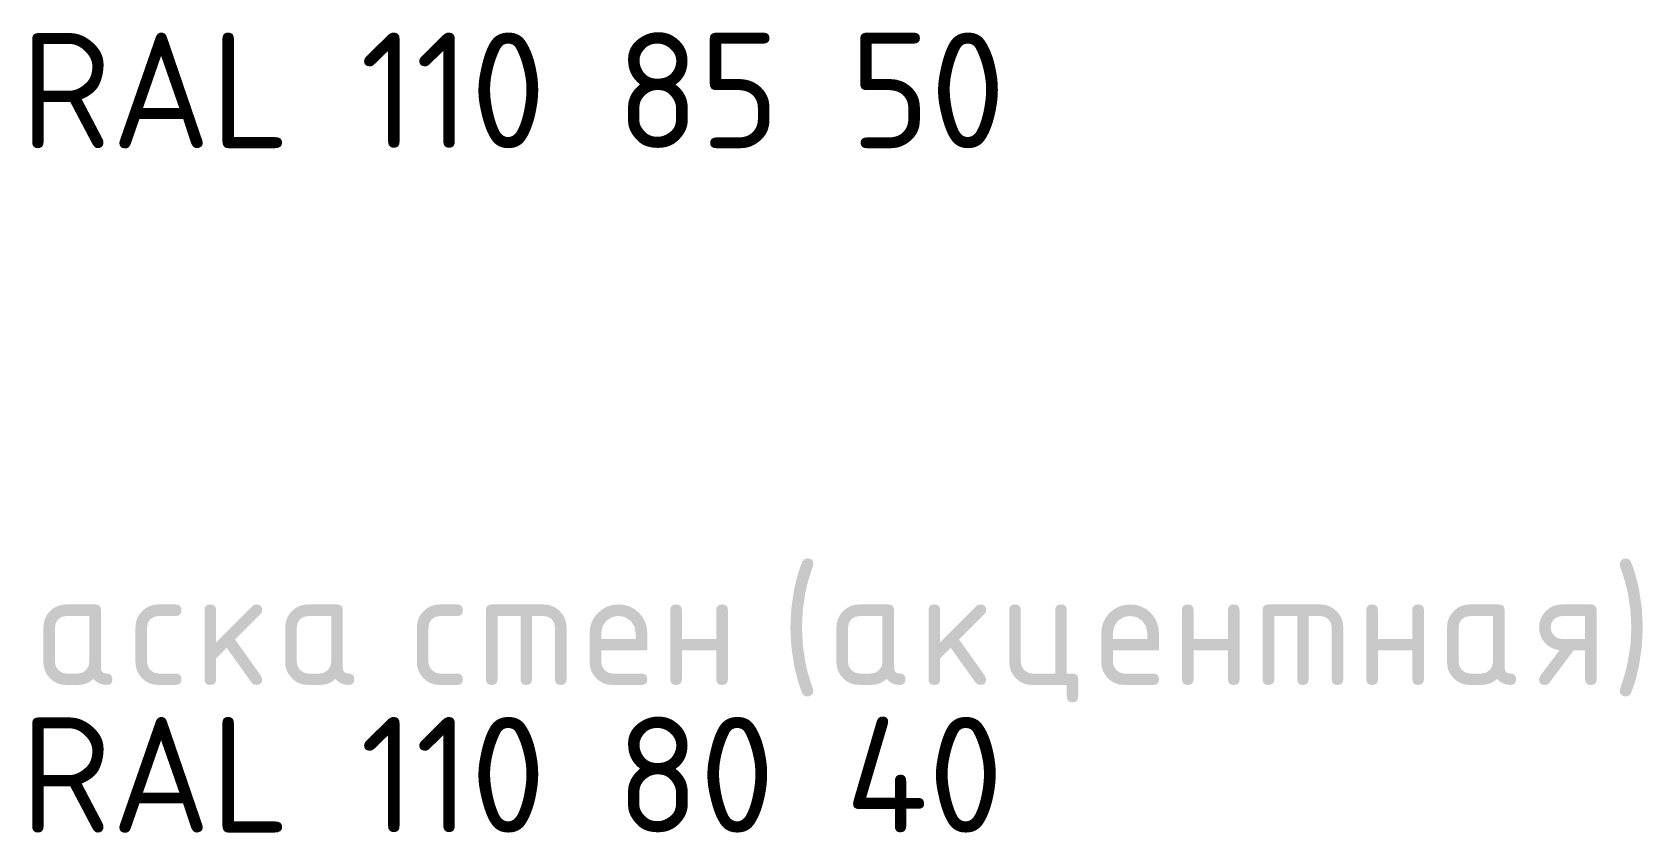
# Model space of a CAD drawing. Header units: millimetres. Extents: x -546 to 1681, y -650 to 1730.
# Drawn here: x 1020.46 to 1062.83, y 584.24 to 605.3 of the extents above; entities that cross this region are included whole.
import ezdxf

# ---------------------------------------------------------------- set-up
doc = ezdxf.new("R2010")
doc.units = ezdxf.units.MM

msp = doc.modelspace()

# ---------------------------------------------------------------- hatches: boundary and pattern name
h = msp.add_hatch(color=7)
h.dxf.hatch_style = 2
h.paths.add_polyline_path([(1040.711, 589.639), (1040.733, 589.183), (1040.8, 588.729), (1040.831, 588.583), (1040.875, 588.417), (1040.931, 588.232), (1040.998, 588.027), (1041.012, 587.971), (1041.001, 587.915), (1040.965, 587.866), (1040.917, 587.833), (1040.859, 587.823), (1040.779, 587.839), (1040.728, 587.891), (1040.668, 588.041), (1040.611, 588.217), (1040.556, 588.42), (1040.503, 588.649), (1040.431, 589.141), (1040.406, 589.639), (1040.431, 590.138), (1040.503, 590.63), (1040.556, 590.858), (1040.611, 591.061), (1040.668, 591.236), (1040.728, 591.383), (1040.779, 591.438), (1040.859, 591.455), (1040.926, 591.446), (1040.973, 591.417), (1041.002, 591.37), (1041.012, 591.303), (1040.998, 591.248), (1040.931, 591.045), (1040.875, 590.861), (1040.831, 590.695), (1040.8, 590.549), (1040.733, 590.096)])
h = msp.add_hatch(color=7)
h.dxf.hatch_style = 2
h.paths.add_polyline_path([(1062.527, 589.639), (1062.504, 590.096), (1062.434, 590.549), (1062.402, 590.688), (1062.358, 590.851), (1062.301, 591.038), (1062.231, 591.248), (1062.222, 591.303), (1062.235, 591.363), (1062.269, 591.413), (1062.319, 591.445), (1062.375, 591.455), (1062.458, 591.438), (1062.506, 591.383), (1062.567, 591.236), (1062.625, 591.061), (1062.679, 590.858), (1062.731, 590.63), (1062.803, 590.138), (1062.828, 589.639), (1062.803, 589.141), (1062.731, 588.649), (1062.679, 588.42), (1062.625, 588.217), (1062.567, 588.041), (1062.506, 587.891), (1062.458, 587.839), (1062.375, 587.823), (1062.32, 587.833), (1062.269, 587.866), (1062.235, 587.917), (1062.222, 587.971), (1062.231, 588.027), (1062.301, 588.239), (1062.358, 588.427), (1062.402, 588.59), (1062.434, 588.729), (1062.504, 589.183)])
h = msp.add_hatch(color=7)
h.paths.add_polyline_path([(1021.967, 589.94), (1021.362, 589.94), (1021.244, 589.918), (1021.146, 589.855), (1021.083, 589.757), (1021.061, 589.639), (1021.061, 588.733), (1021.083, 588.618), (1021.15, 588.518), (1021.248, 588.451), (1021.362, 588.428), (1021.666, 588.428), (1021.782, 588.451), (1021.878, 588.518), (1021.945, 588.616), (1021.967, 588.733)])
h.paths.add_polyline_path([(1022.572, 588.276), (1022.563, 588.21), (1022.535, 588.164), (1022.488, 588.137), (1022.424, 588.128), (1022.322, 588.138), (1022.23, 588.167), (1022.148, 588.215), (1022.077, 588.285), (1021.987, 588.215), (1021.889, 588.167), (1021.782, 588.138), (1021.666, 588.128), (1021.362, 588.128), (1021.239, 588.138), (1021.127, 588.17), (1021.025, 588.224), (1020.934, 588.302), (1020.856, 588.395), (1020.801, 588.497), (1020.767, 588.609), (1020.756, 588.733), (1020.756, 589.639), (1020.767, 589.762), (1020.801, 589.874), (1020.856, 589.977), (1020.934, 590.071), (1021.025, 590.146), (1021.127, 590.201), (1021.239, 590.234), (1021.362, 590.245), (1022.119, 590.245), (1022.186, 590.235), (1022.234, 590.207), (1022.262, 590.161), (1022.272, 590.096), (1022.272, 588.581), (1022.281, 588.514), (1022.31, 588.467), (1022.357, 588.438), (1022.424, 588.428), (1022.488, 588.419), (1022.535, 588.39), (1022.563, 588.343)])
h = msp.add_hatch(color=7)
h.dxf.hatch_style = 2
h.paths.add_polyline_path([(1023.484, 589.639), (1023.484, 588.733), (1023.506, 588.618), (1023.573, 588.518), (1023.671, 588.451), (1023.784, 588.428), (1024.237, 588.428), (1024.304, 588.419), (1024.352, 588.39), (1024.38, 588.343), (1024.39, 588.276), (1024.38, 588.21), (1024.352, 588.164), (1024.304, 588.137), (1024.237, 588.128), (1023.784, 588.128), (1023.662, 588.138), (1023.55, 588.17), (1023.448, 588.224), (1023.357, 588.302), (1023.279, 588.395), (1023.223, 588.497), (1023.19, 588.609), (1023.179, 588.733), (1023.179, 589.639), (1023.19, 589.762), (1023.223, 589.874), (1023.279, 589.977), (1023.357, 590.071), (1023.448, 590.146), (1023.55, 590.201), (1023.662, 590.234), (1023.784, 590.245), (1024.237, 590.245), (1024.304, 590.235), (1024.352, 590.207), (1024.38, 590.159), (1024.39, 590.093), (1024.38, 590.026), (1024.352, 589.978), (1024.304, 589.949), (1024.237, 589.94), (1023.784, 589.94), (1023.667, 589.918), (1023.568, 589.855), (1023.505, 589.757)])
h = msp.add_hatch(color=7)
h.dxf.hatch_style = 2
h.paths.add_polyline_path([(1025.301, 589.25), (1026.253, 590.202), (1026.3, 590.235), (1026.359, 590.245), (1026.426, 590.235), (1026.473, 590.207), (1026.502, 590.161), (1026.512, 590.096), (1026.499, 590.039), (1026.465, 589.991), (1025.8, 589.322), (1026.482, 588.365), (1026.512, 588.276), (1026.502, 588.21), (1026.473, 588.164), (1026.426, 588.137), (1026.359, 588.128), (1026.286, 588.144), (1026.232, 588.191), (1025.58, 589.106), (1025.301, 588.823), (1025.301, 588.276), (1025.291, 588.21), (1025.262, 588.164), (1025.215, 588.137), (1025.148, 588.128), (1025.082, 588.137), (1025.034, 588.164), (1025.005, 588.21), (1024.996, 588.276), (1024.996, 590.096), (1025.005, 590.161), (1025.034, 590.207), (1025.082, 590.235), (1025.148, 590.245), (1025.215, 590.235), (1025.262, 590.207), (1025.291, 590.161), (1025.301, 590.096)])
h = msp.add_hatch(color=7)
h.paths.add_polyline_path([(1028.329, 589.94), (1027.723, 589.94), (1027.606, 589.918), (1027.507, 589.855), (1027.444, 589.757), (1027.422, 589.639), (1027.422, 588.733), (1027.445, 588.618), (1027.512, 588.518), (1027.61, 588.451), (1027.723, 588.428), (1028.028, 588.428), (1028.143, 588.451), (1028.239, 588.518), (1028.306, 588.616), (1028.329, 588.733)])
h.paths.add_polyline_path([(1028.934, 588.276), (1028.924, 588.21), (1028.896, 588.164), (1028.85, 588.137), (1028.786, 588.128), (1028.683, 588.138), (1028.592, 588.167), (1028.51, 588.215), (1028.438, 588.285), (1028.349, 588.215), (1028.251, 588.167), (1028.144, 588.138), (1028.028, 588.128), (1027.723, 588.128), (1027.601, 588.138), (1027.489, 588.17), (1027.387, 588.224), (1027.296, 588.302), (1027.218, 588.395), (1027.162, 588.497), (1027.129, 588.609), (1027.118, 588.733), (1027.118, 589.639), (1027.129, 589.762), (1027.162, 589.874), (1027.218, 589.977), (1027.296, 590.071), (1027.387, 590.146), (1027.489, 590.201), (1027.601, 590.234), (1027.723, 590.245), (1028.481, 590.245), (1028.548, 590.235), (1028.595, 590.207), (1028.624, 590.161), (1028.633, 590.096), (1028.633, 588.581), (1028.643, 588.514), (1028.672, 588.467), (1028.719, 588.438), (1028.786, 588.428), (1028.85, 588.419), (1028.896, 588.39), (1028.924, 588.343)])
h = msp.add_hatch(color=7)
h.dxf.hatch_style = 2
h.paths.add_polyline_path([(1030.886, 589.639), (1030.886, 588.733), (1030.908, 588.618), (1030.975, 588.518), (1031.073, 588.451), (1031.187, 588.428), (1031.639, 588.428), (1031.706, 588.419), (1031.754, 588.39), (1031.782, 588.343), (1031.792, 588.276), (1031.782, 588.21), (1031.754, 588.164), (1031.706, 588.137), (1031.639, 588.128), (1031.187, 588.128), (1031.064, 588.138), (1030.952, 588.17), (1030.85, 588.224), (1030.759, 588.302), (1030.681, 588.395), (1030.625, 588.497), (1030.592, 588.609), (1030.581, 588.733), (1030.581, 589.639), (1030.592, 589.762), (1030.625, 589.874), (1030.681, 589.977), (1030.759, 590.071), (1030.85, 590.146), (1030.952, 590.201), (1031.064, 590.234), (1031.187, 590.245), (1031.639, 590.245), (1031.706, 590.235), (1031.754, 590.207), (1031.782, 590.159), (1031.792, 590.093), (1031.782, 590.026), (1031.754, 589.978), (1031.706, 589.949), (1031.639, 589.94), (1031.187, 589.94), (1031.069, 589.918), (1030.97, 589.855), (1030.907, 589.757)])
h = msp.add_hatch(color=7)
h.dxf.hatch_style = 2
h.paths.add_polyline_path([(1032.55, 590.245), (1033.914, 590.245), (1034.035, 590.234), (1034.146, 590.201), (1034.248, 590.146), (1034.341, 590.071), (1034.419, 589.977), (1034.474, 589.874), (1034.508, 589.762), (1034.519, 589.639), (1034.519, 588.276), (1034.509, 588.21), (1034.481, 588.164), (1034.433, 588.137), (1034.366, 588.128), (1034.3, 588.137), (1034.252, 588.164), (1034.224, 588.21), (1034.214, 588.276), (1034.214, 589.639), (1034.192, 589.757), (1034.129, 589.855), (1034.031, 589.92), (1033.914, 589.94), (1033.609, 589.94), (1033.609, 588.276), (1033.599, 588.21), (1033.571, 588.164), (1033.523, 588.137), (1033.456, 588.128), (1033.392, 588.137), (1033.346, 588.164), (1033.317, 588.21), (1033.308, 588.276), (1033.308, 589.94), (1032.703, 589.94), (1032.703, 588.276), (1032.693, 588.21), (1032.665, 588.164), (1032.617, 588.137), (1032.55, 588.128), (1032.484, 588.137), (1032.436, 588.164), (1032.407, 588.21), (1032.398, 588.276), (1032.398, 590.096), (1032.407, 590.161), (1032.436, 590.207), (1032.484, 590.235)])
h = msp.add_hatch(color=7)
h.paths.add_polyline_path([(1035.883, 589.944), (1035.708, 589.912), (1035.561, 589.813), (1035.463, 589.666), (1035.43, 589.491), (1035.43, 589.338), (1036.336, 589.338), (1036.336, 589.491), (1036.304, 589.666), (1036.205, 589.813), (1036.058, 589.912)])
h.paths.add_polyline_path([(1035.43, 589.034), (1035.43, 588.733), (1035.453, 588.618), (1035.519, 588.518), (1035.617, 588.451), (1035.731, 588.428), (1036.489, 588.428), (1036.555, 588.419), (1036.603, 588.39), (1036.632, 588.343), (1036.641, 588.276), (1036.632, 588.21), (1036.603, 588.164), (1036.555, 588.137), (1036.489, 588.128), (1035.731, 588.128), (1035.609, 588.138), (1035.496, 588.17), (1035.395, 588.224), (1035.303, 588.302), (1035.226, 588.395), (1035.17, 588.497), (1035.137, 588.609), (1035.125, 588.733), (1035.125, 589.487), (1035.139, 589.639), (1035.18, 589.779), (1035.249, 589.908), (1035.346, 590.025), (1035.462, 590.121), (1035.591, 590.19), (1035.731, 590.231), (1035.883, 590.245), (1036.036, 590.231), (1036.176, 590.191), (1036.304, 590.123), (1036.421, 590.029), (1036.518, 589.912), (1036.587, 589.784), (1036.628, 589.644), (1036.641, 589.491), (1036.641, 589.034)])
h = msp.add_hatch(color=7)
h.dxf.hatch_style = 2
h.paths.add_polyline_path([(1037.552, 589.034), (1037.552, 588.276), (1037.543, 588.21), (1037.514, 588.164), (1037.467, 588.137), (1037.4, 588.128), (1037.333, 588.137), (1037.285, 588.164), (1037.257, 588.21), (1037.247, 588.276), (1037.247, 590.096), (1037.257, 590.161), (1037.285, 590.207), (1037.333, 590.235), (1037.4, 590.245), (1037.467, 590.235), (1037.514, 590.207), (1037.543, 590.161), (1037.552, 590.096), (1037.552, 589.338), (1038.458, 589.338), (1038.458, 590.096), (1038.468, 590.161), (1038.496, 590.207), (1038.544, 590.235), (1038.61, 590.245), (1038.677, 590.235), (1038.725, 590.207), (1038.754, 590.161), (1038.763, 590.096), (1038.763, 588.276), (1038.754, 588.21), (1038.725, 588.164), (1038.677, 588.137), (1038.61, 588.128), (1038.544, 588.137), (1038.496, 588.164), (1038.468, 588.21), (1038.458, 588.276), (1038.458, 589.034)])
h = msp.add_hatch(color=7)
h.paths.add_polyline_path([(1042.828, 589.94), (1042.223, 589.94), (1042.105, 589.918), (1042.007, 589.855), (1041.944, 589.757), (1041.922, 589.639), (1041.922, 588.733), (1041.944, 588.618), (1042.011, 588.518), (1042.109, 588.451), (1042.223, 588.428), (1042.527, 588.428), (1042.643, 588.451), (1042.739, 588.518), (1042.806, 588.616), (1042.828, 588.733)])
h.paths.add_polyline_path([(1043.433, 588.276), (1043.424, 588.21), (1043.396, 588.164), (1043.349, 588.137), (1043.285, 588.128), (1043.183, 588.138), (1043.091, 588.167), (1043.01, 588.215), (1042.938, 588.285), (1042.848, 588.215), (1042.75, 588.167), (1042.643, 588.138), (1042.527, 588.128), (1042.223, 588.128), (1042.1, 588.138), (1041.988, 588.17), (1041.886, 588.224), (1041.795, 588.302), (1041.717, 588.395), (1041.662, 588.497), (1041.628, 588.609), (1041.617, 588.733), (1041.617, 589.639), (1041.628, 589.762), (1041.662, 589.874), (1041.717, 589.977), (1041.795, 590.071), (1041.886, 590.146), (1041.988, 590.201), (1042.1, 590.234), (1042.223, 590.245), (1042.98, 590.245), (1043.047, 590.235), (1043.095, 590.207), (1043.123, 590.161), (1043.133, 590.096), (1043.133, 588.581), (1043.142, 588.514), (1043.171, 588.467), (1043.219, 588.438), (1043.285, 588.428), (1043.349, 588.419), (1043.396, 588.39), (1043.424, 588.343)])
h = msp.add_hatch(color=7)
h.dxf.hatch_style = 2
h.paths.add_polyline_path([(1044.345, 589.25), (1045.297, 590.202), (1045.344, 590.235), (1045.403, 590.245), (1045.47, 590.235), (1045.518, 590.207), (1045.546, 590.161), (1045.556, 590.096), (1045.543, 590.039), (1045.509, 589.991), (1044.844, 589.322), (1045.526, 588.365), (1045.556, 588.276), (1045.546, 588.21), (1045.518, 588.164), (1045.47, 588.137), (1045.403, 588.128), (1045.33, 588.144), (1045.276, 588.191), (1044.624, 589.106), (1044.345, 588.823), (1044.345, 588.276), (1044.335, 588.21), (1044.307, 588.164), (1044.259, 588.137), (1044.192, 588.128), (1044.126, 588.137), (1044.078, 588.164), (1044.049, 588.21), (1044.04, 588.276), (1044.04, 590.096), (1044.049, 590.161), (1044.078, 590.207), (1044.126, 590.235), (1044.192, 590.245), (1044.259, 590.235), (1044.307, 590.207), (1044.335, 590.161), (1044.345, 590.096)])
h = msp.add_hatch(color=7)
h.dxf.hatch_style = 2
h.paths.add_polyline_path([(1047.83, 588.428), (1047.894, 588.419), (1047.94, 588.391), (1047.969, 588.344), (1047.978, 588.28), (1047.978, 587.823), (1047.969, 587.757), (1047.94, 587.709), (1047.894, 587.681), (1047.83, 587.671), (1047.763, 587.681), (1047.716, 587.709), (1047.687, 587.757), (1047.678, 587.823), (1047.678, 588.128), (1046.767, 588.128), (1046.645, 588.138), (1046.533, 588.17), (1046.431, 588.224), (1046.34, 588.302), (1046.262, 588.395), (1046.206, 588.498), (1046.173, 588.611), (1046.162, 588.733), (1046.162, 590.096), (1046.171, 590.161), (1046.2, 590.207), (1046.248, 590.235), (1046.314, 590.245), (1046.381, 590.235), (1046.429, 590.207), (1046.457, 590.161), (1046.467, 590.096), (1046.467, 588.733), (1046.489, 588.618), (1046.556, 588.518), (1046.654, 588.451), (1046.767, 588.428), (1047.373, 588.428), (1047.373, 590.096), (1047.382, 590.161), (1047.411, 590.207), (1047.458, 590.235), (1047.525, 590.245), (1047.592, 590.235), (1047.639, 590.207), (1047.668, 590.161), (1047.678, 590.096), (1047.678, 588.428)])
h = msp.add_hatch(color=7)
h.paths.add_polyline_path([(1049.342, 589.944), (1049.167, 589.912), (1049.02, 589.813), (1048.922, 589.666), (1048.889, 589.491), (1048.889, 589.338), (1049.795, 589.338), (1049.795, 589.491), (1049.763, 589.666), (1049.664, 589.813), (1049.517, 589.912)])
h.paths.add_polyline_path([(1048.889, 589.034), (1048.889, 588.733), (1048.912, 588.618), (1048.978, 588.518), (1049.076, 588.451), (1049.19, 588.428), (1049.948, 588.428), (1050.014, 588.419), (1050.062, 588.39), (1050.091, 588.343), (1050.1, 588.276), (1050.091, 588.21), (1050.062, 588.164), (1050.014, 588.137), (1049.948, 588.128), (1049.19, 588.128), (1049.068, 588.138), (1048.955, 588.17), (1048.854, 588.224), (1048.762, 588.302), (1048.685, 588.395), (1048.629, 588.497), (1048.596, 588.609), (1048.584, 588.733), (1048.584, 589.487), (1048.598, 589.639), (1048.639, 589.779), (1048.708, 589.908), (1048.805, 590.025), (1048.921, 590.121), (1049.05, 590.19), (1049.19, 590.231), (1049.342, 590.245), (1049.495, 590.231), (1049.635, 590.191), (1049.763, 590.123), (1049.88, 590.029), (1049.977, 589.912), (1050.046, 589.784), (1050.087, 589.644), (1050.1, 589.491), (1050.1, 589.034)])
h = msp.add_hatch(color=7)
h.dxf.hatch_style = 2
h.paths.add_polyline_path([(1051.011, 589.034), (1051.011, 588.276), (1051.002, 588.21), (1050.973, 588.164), (1050.926, 588.137), (1050.859, 588.128), (1050.792, 588.137), (1050.744, 588.164), (1050.716, 588.21), (1050.706, 588.276), (1050.706, 590.096), (1050.716, 590.161), (1050.744, 590.207), (1050.792, 590.235), (1050.859, 590.245), (1050.926, 590.235), (1050.973, 590.207), (1051.002, 590.161), (1051.011, 590.096), (1051.011, 589.338), (1051.917, 589.338), (1051.917, 590.096), (1051.927, 590.161), (1051.955, 590.207), (1052.003, 590.235), (1052.069, 590.245), (1052.136, 590.235), (1052.184, 590.207), (1052.213, 590.161), (1052.222, 590.096), (1052.222, 588.276), (1052.213, 588.21), (1052.184, 588.164), (1052.136, 588.137), (1052.069, 588.128), (1052.003, 588.137), (1051.955, 588.164), (1051.927, 588.21), (1051.917, 588.276), (1051.917, 589.034)])
h = msp.add_hatch(color=7)
h.dxf.hatch_style = 2
h.paths.add_polyline_path([(1052.981, 590.245), (1054.344, 590.245), (1054.466, 590.234), (1054.577, 590.201), (1054.678, 590.146), (1054.771, 590.071), (1054.849, 589.977), (1054.905, 589.874), (1054.938, 589.762), (1054.949, 589.639), (1054.949, 588.276), (1054.94, 588.21), (1054.911, 588.164), (1054.864, 588.137), (1054.797, 588.128), (1054.73, 588.137), (1054.683, 588.164), (1054.654, 588.21), (1054.645, 588.276), (1054.645, 589.639), (1054.623, 589.757), (1054.56, 589.855), (1054.461, 589.92), (1054.344, 589.94), (1054.039, 589.94), (1054.039, 588.276), (1054.03, 588.21), (1054.001, 588.164), (1053.953, 588.137), (1053.887, 588.128), (1053.822, 588.137), (1053.776, 588.164), (1053.748, 588.21), (1053.738, 588.276), (1053.738, 589.94), (1053.133, 589.94), (1053.133, 588.276), (1053.124, 588.21), (1053.095, 588.164), (1053.047, 588.137), (1052.981, 588.128), (1052.914, 588.137), (1052.866, 588.164), (1052.838, 588.21), (1052.828, 588.276), (1052.828, 590.096), (1052.838, 590.161), (1052.866, 590.207), (1052.914, 590.235)])
h = msp.add_hatch(color=7)
h.dxf.hatch_style = 2
h.paths.add_polyline_path([(1055.861, 589.034), (1055.861, 588.276), (1055.851, 588.21), (1055.823, 588.164), (1055.775, 588.137), (1055.709, 588.128), (1055.642, 588.137), (1055.594, 588.164), (1055.565, 588.21), (1055.556, 588.276), (1055.556, 590.096), (1055.565, 590.161), (1055.594, 590.207), (1055.642, 590.235), (1055.709, 590.245), (1055.775, 590.235), (1055.823, 590.207), (1055.851, 590.161), (1055.861, 590.096), (1055.861, 589.338), (1056.767, 589.338), (1056.767, 590.096), (1056.776, 590.161), (1056.805, 590.207), (1056.852, 590.235), (1056.919, 590.245), (1056.986, 590.235), (1057.034, 590.207), (1057.062, 590.161), (1057.072, 590.096), (1057.072, 588.276), (1057.062, 588.21), (1057.034, 588.164), (1056.986, 588.137), (1056.919, 588.128), (1056.852, 588.137), (1056.805, 588.164), (1056.776, 588.21), (1056.767, 588.276), (1056.767, 589.034)])
h = msp.add_hatch(color=7)
h.paths.add_polyline_path([(1058.889, 589.94), (1058.284, 589.94), (1058.166, 589.918), (1058.067, 589.855), (1058.004, 589.757), (1057.983, 589.639), (1057.983, 588.733), (1058.005, 588.618), (1058.072, 588.518), (1058.17, 588.451), (1058.284, 588.428), (1058.588, 588.428), (1058.703, 588.451), (1058.8, 588.518), (1058.866, 588.616), (1058.889, 588.733)])
h.paths.add_polyline_path([(1059.494, 588.276), (1059.485, 588.21), (1059.456, 588.164), (1059.41, 588.137), (1059.346, 588.128), (1059.243, 588.138), (1059.152, 588.167), (1059.07, 588.215), (1058.998, 588.285), (1058.909, 588.215), (1058.811, 588.167), (1058.704, 588.138), (1058.588, 588.128), (1058.284, 588.128), (1058.161, 588.138), (1058.049, 588.17), (1057.947, 588.224), (1057.856, 588.302), (1057.778, 588.395), (1057.722, 588.497), (1057.689, 588.609), (1057.678, 588.733), (1057.678, 589.639), (1057.689, 589.762), (1057.722, 589.874), (1057.778, 589.977), (1057.856, 590.071), (1057.947, 590.146), (1058.049, 590.201), (1058.161, 590.234), (1058.284, 590.245), (1059.041, 590.245), (1059.108, 590.235), (1059.156, 590.207), (1059.184, 590.161), (1059.194, 590.096), (1059.194, 588.581), (1059.203, 588.514), (1059.232, 588.467), (1059.279, 588.438), (1059.346, 588.428), (1059.41, 588.419), (1059.456, 588.39), (1059.485, 588.343)])
h = msp.add_hatch(color=7)
h.paths.add_polyline_path([(1060.638, 589.038), (1060.528, 589.062), (1060.427, 589.103), (1060.335, 589.161), (1060.253, 589.237), (1060.186, 589.326), (1060.139, 589.423), (1060.11, 589.527), (1060.1, 589.639), (1060.112, 589.762), (1060.145, 589.874), (1060.201, 589.977), (1060.278, 590.071), (1060.37, 590.146), (1060.471, 590.201), (1060.584, 590.234), (1060.706, 590.245), (1061.464, 590.245), (1061.53, 590.235), (1061.578, 590.207), (1061.607, 590.161), (1061.616, 590.096), (1061.616, 588.276), (1061.607, 588.21), (1061.578, 588.164), (1061.53, 588.137), (1061.464, 588.128), (1061.397, 588.137), (1061.349, 588.164), (1061.321, 588.21), (1061.311, 588.276), (1061.311, 589.034), (1061.007, 589.034), (1060.375, 588.188), (1060.321, 588.142), (1060.253, 588.128), (1060.186, 588.137), (1060.139, 588.164), (1060.11, 588.21), (1060.1, 588.276), (1060.13, 588.369)])
h.paths.add_polyline_path([(1060.405, 589.639), (1060.428, 589.523), (1060.495, 589.423), (1060.592, 589.357), (1060.706, 589.335), (1061.311, 589.335), (1061.311, 589.94), (1060.706, 589.94), (1060.588, 589.918), (1060.49, 589.855), (1060.427, 589.757)])

# ---------------------------------------------------------------- texts
at = {"color": 7, "char_height": 3.04029, "attachment_point": 1}
for s, insert in [('{\\fGOSTCommon|b0|i0|c0;RAL 110 85 50}', (1020.152, 605.286)), ('{\\fGOSTCommon|b0|i0|c0;RAL 110 80 40}', (1020.152, 587.286))]:
    msp.add_mtext(s, dxfattribs=dict(at, insert=insert))

doc.saveas('drawing.dxf')
